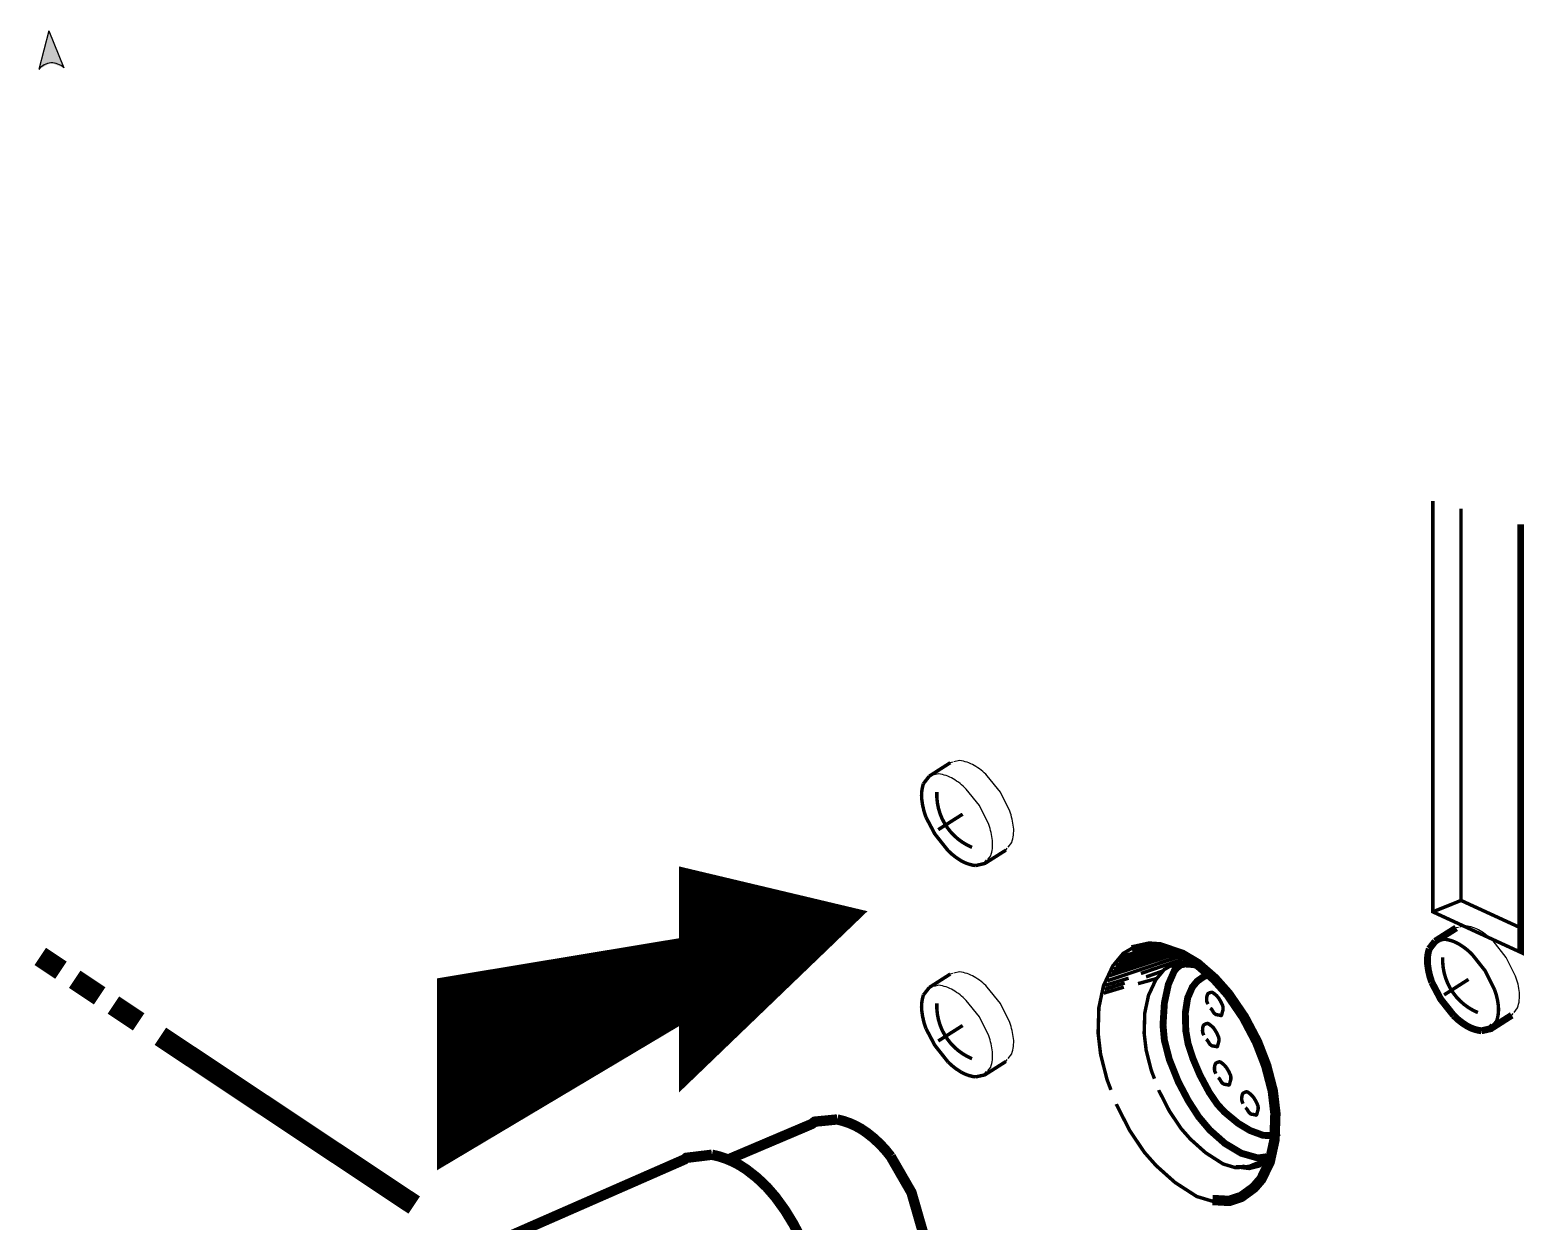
# Model space of a CAD drawing. Extents: x 1.22 to 4.01, y 1.19 to 4.22.
# Drawn here: x 1.466 to 3.631, y 2.49 to 4.215 of the extents above; entities that cross this region are included whole.
import ezdxf

# ---------------------------------------------------------------- set-up
doc = ezdxf.new("R2010")
doc.units = 0
doc.layers.get('0').update_dxf_attribs({"linetype": 'CONTINUOUS'})
doc.layers.add('1', color=7, linetype='CONTINUOUS')
doc.layers.get('0').off()

# ---------------------------------------------------------------- blocks, each defined once
blk = doc.blocks.new('*X')
at = {"color": 0}
for p, q in [((2.71, 2.084), (2.71, 2.381)), ((2.7113, 2.0828), (2.7113, 2.3813)), ((2.7125, 2.0816), (2.7125, 2.3815)), ((2.7125, 2.0816), (2.7125, 2.3815)), ((2.7125, 2.0816), (2.7125, 2.3815)), ((2.6187, 2.1717), (2.6187, 2.3593)), ((2.6187, 2.1717), (2.6187, 2.3593)), ((2.6187, 2.1717), (2.6187, 2.3593)), ((2.62, 2.1705), (2.62, 2.3596)), ((2.6212, 2.1693), (2.6212, 2.3599)), ((2.6225, 2.1681), (2.6225, 2.3602)), ((2.6237, 2.1669), (2.6237, 2.3605)), ((2.625, 2.1657), (2.625, 2.3608)), ((2.625, 2.1657), (2.625, 2.3608)), ((2.625, 2.1657), (2.625, 2.3608)), ((2.6263, 2.1645), (2.6263, 2.3611)), ((2.6275, 2.1633), (2.6275, 2.3613)), ((2.6288, 2.1621), (2.6288, 2.3616)), ((2.63, 2.1609), (2.63, 2.3619)), ((2.6313, 2.1597), (2.6313, 2.3622)), ((2.6313, 2.1597), (2.6313, 2.3622)), ((2.6313, 2.1597), (2.6313, 2.3622)), ((2.6325, 2.1585), (2.6325, 2.3625)), ((2.6338, 2.1573), (2.6338, 2.3628)), ((2.635, 2.1561), (2.635, 2.3631)), ((2.6362, 2.1549), (2.6362, 2.3634)), ((2.6375, 2.1537), (2.6375, 2.3637)), ((2.6375, 2.1537), (2.6375, 2.3637)), ((2.6375, 2.1537), (2.6375, 2.3637)), ((2.6387, 2.1525), (2.6387, 2.364)), ((2.64, 2.1513), (2.64, 2.3643)), ((2.6412, 2.1501), (2.6412, 2.3646)), ((2.6425, 2.1489), (2.6425, 2.3649)), ((2.6437, 2.1477), (2.6437, 2.3652)), ((2.6437, 2.1477), (2.6437, 2.3652)), ((2.6437, 2.1477), (2.6437, 2.3652)), ((2.645, 2.1465), (2.645, 2.3655)), ((2.6463, 2.1453), (2.6463, 2.3658)), ((2.6475, 2.1441), (2.6475, 2.3661)), ((2.6488, 2.1429), (2.6488, 2.3664)), ((2.65, 2.1417), (2.65, 2.3667)), ((2.65, 2.1417), (2.65, 2.3667)), ((2.65, 2.1417), (2.65, 2.3667)), ((2.6513, 2.1405), (2.6513, 2.367)), ((2.6525, 2.1393), (2.6525, 2.3673)), ((2.6538, 2.1381), (2.6538, 2.3676)), ((2.655, 2.1369), (2.655, 2.3679)), ((2.6562, 2.1357), (2.6562, 2.3682)), ((2.6562, 2.1357), (2.6562, 2.3682)), ((2.6562, 2.1357), (2.6562, 2.3682)), ((2.6575, 2.1344), (2.6575, 2.3685)), ((2.6587, 2.1332), (2.6587, 2.3688)), ((2.66, 2.132), (2.66, 2.3691)), ((2.6612, 2.1308), (2.6612, 2.3694)), ((2.6625, 2.1296), (2.6625, 2.3697)), ((2.6625, 2.1296), (2.6625, 2.3697)), ((2.6625, 2.1296), (2.6625, 2.3697)), ((2.6637, 2.1284), (2.6637, 2.37)), ((2.665, 2.1272), (2.665, 2.3703)), ((2.6662, 2.126), (2.6662, 2.3706)), ((2.6675, 2.1248), (2.6675, 2.3709)), ((2.6688, 2.1236), (2.6688, 2.3712)), ((2.6688, 2.1236), (2.6688, 2.3712)), ((2.6688, 2.1236), (2.6688, 2.3712)), ((2.67, 2.1224), (2.67, 2.3714)), ((2.6713, 2.1212), (2.6713, 2.3717)), ((2.6725, 2.12), (2.6725, 2.372)), ((2.6738, 2.1188), (2.6738, 2.3723)), ((2.675, 2.1176), (2.675, 2.3726)), ((2.675, 2.1176), (2.675, 2.3726)), ((2.675, 2.1176), (2.675, 2.3726)), ((2.6763, 2.1164), (2.6763, 2.3729)), ((2.6775, 2.1152), (2.6775, 2.3732)), ((2.6787, 2.114), (2.6787, 2.3735)), ((2.68, 2.1128), (2.68, 2.3738)), ((2.6812, 2.1116), (2.6812, 2.3741)), ((2.6812, 2.1116), (2.6812, 2.3741)), ((2.6812, 2.1116), (2.6812, 2.3741)), ((2.6825, 2.1104), (2.6825, 2.3744)), ((2.6837, 2.1092), (2.6837, 2.3747)), ((2.685, 2.108), (2.685, 2.375)), ((2.6862, 2.1068), (2.6862, 2.3753)), ((2.6875, 2.1056), (2.6875, 2.3756)), ((2.6875, 2.1056), (2.6875, 2.3756)), ((2.6875, 2.1056), (2.6875, 2.3756)), ((2.6888, 2.1044), (2.6888, 2.3759)), ((2.69, 2.1032), (2.69, 2.3762)), ((2.6913, 2.102), (2.6913, 2.3765)), ((2.6925, 2.1008), (2.6925, 2.3768)), ((2.6938, 2.0996), (2.6938, 2.3771)), ((2.6938, 2.0996), (2.6938, 2.3771)), ((2.6938, 2.0996), (2.6938, 2.3771)), ((2.695, 2.0984), (2.695, 2.3774)), ((2.6963, 2.0972), (2.6963, 2.3777)), ((2.6975, 2.096), (2.6975, 2.378)), ((2.6987, 2.0948), (2.6987, 2.3783)), ((2.7, 2.0936), (2.7, 2.3786)), ((2.7, 2.0936), (2.7, 2.3786)), ((2.7, 2.0936), (2.7, 2.3786)), ((2.7012, 2.0924), (2.7012, 2.3789)), ((2.7025, 2.0912), (2.7025, 2.3792)), ((2.7037, 2.09), (2.7037, 2.3795)), ((2.705, 2.0888), (2.705, 2.3798)), ((2.7062, 2.0876), (2.7062, 2.3801)), ((2.7062, 2.0876), (2.7062, 2.3801)), ((2.7062, 2.0876), (2.7062, 2.3801)), ((2.7075, 2.0864), (2.7075, 2.3804)), ((2.7088, 2.0852), (2.7088, 2.3807)), ((2.5275, 2.2595), (2.5275, 2.3376)), ((2.5288, 2.2583), (2.5288, 2.3379)), ((2.53, 2.2571), (2.53, 2.3382)), ((2.5312, 2.2559), (2.5312, 2.3385)), ((2.5312, 2.2559), (2.5312, 2.3385)), ((2.5312, 2.2559), (2.5312, 2.3385)), ((2.5325, 2.2547), (2.5325, 2.3388)), ((2.5337, 2.2535), (2.5337, 2.3391)), ((2.535, 2.2523), (2.535, 2.3394)), ((2.5362, 2.2511), (2.5362, 2.3397)), ((2.5375, 2.2499), (2.5375, 2.34)), ((2.5375, 2.2499), (2.5375, 2.34)), ((2.5375, 2.2499), (2.5375, 2.34)), ((2.5387, 2.2487), (2.5387, 2.3403)), ((2.54, 2.2475), (2.54, 2.3406)), ((2.5412, 2.2463), (2.5412, 2.3408)), ((2.5425, 2.2451), (2.5425, 2.3411)), ((2.5438, 2.2438), (2.5438, 2.3414)), ((2.5438, 2.2438), (2.5438, 2.3414)), ((2.5438, 2.2438), (2.5438, 2.3414)), ((2.545, 2.2426), (2.545, 2.3417)), ((2.5463, 2.2414), (2.5463, 2.342)), ((2.5475, 2.2402), (2.5475, 2.3423)), ((2.5488, 2.239), (2.5488, 2.3426)), ((2.55, 2.2378), (2.55, 2.3429)), ((2.55, 2.2378), (2.55, 2.3429)), ((2.55, 2.2378), (2.55, 2.3429)), ((2.5513, 2.2366), (2.5513, 2.3432)), ((2.5525, 2.2354), (2.5525, 2.3435)), ((2.5537, 2.2342), (2.5537, 2.3438)), ((2.555, 2.233), (2.555, 2.3441)), ((2.5562, 2.2318), (2.5562, 2.3444)), ((2.5562, 2.2318), (2.5562, 2.3444)), ((2.5562, 2.2318), (2.5562, 2.3444)), ((2.5575, 2.2306), (2.5575, 2.3447)), ((2.5587, 2.2294), (2.5587, 2.345)), ((2.56, 2.2282), (2.56, 2.3453)), ((2.5612, 2.227), (2.5612, 2.3456)), ((2.5625, 2.2258), (2.5625, 2.3459)), ((2.5625, 2.2258), (2.5625, 2.3459)), ((2.5625, 2.2258), (2.5625, 2.3459)), ((2.5638, 2.2246), (2.5638, 2.3462)), ((2.565, 2.2234), (2.565, 2.3465)), ((2.5663, 2.2222), (2.5663, 2.3468)), ((2.5675, 2.221), (2.5675, 2.3471)), ((2.5688, 2.2198), (2.5688, 2.3474)), ((2.5688, 2.2198), (2.5688, 2.3474)), ((2.5688, 2.2198), (2.5688, 2.3474)), ((2.57, 2.2186), (2.57, 2.3477)), ((2.5713, 2.2174), (2.5713, 2.348)), ((2.5725, 2.2162), (2.5725, 2.3483)), ((2.5737, 2.215), (2.5737, 2.3486)), ((2.575, 2.2138), (2.575, 2.3489)), ((2.575, 2.2138), (2.575, 2.3489)), ((2.575, 2.2138), (2.575, 2.3489)), ((2.5762, 2.2126), (2.5762, 2.3492)), ((2.5775, 2.2114), (2.5775, 2.3495)), ((2.5787, 2.2102), (2.5787, 2.3498)), ((2.58, 2.209), (2.58, 2.3501)), ((2.5812, 2.2078), (2.5812, 2.3504)), ((2.5812, 2.2078), (2.5812, 2.3504)), ((2.5812, 2.2078), (2.5812, 2.3504)), ((2.5825, 2.2066), (2.5825, 2.3507)), ((2.5838, 2.2054), (2.5838, 2.3509)), ((2.585, 2.2042), (2.585, 2.3512)), ((2.5863, 2.203), (2.5863, 2.3515)), ((2.5875, 2.2018), (2.5875, 2.3518)), ((2.5875, 2.2018), (2.5875, 2.3518)), ((2.5875, 2.2018), (2.5875, 2.3518)), ((2.5888, 2.2006), (2.5888, 2.3521)), ((2.59, 2.1994), (2.59, 2.3524)), ((2.5913, 2.1982), (2.5913, 2.3527)), ((2.5925, 2.197), (2.5925, 2.353)), ((2.5938, 2.1958), (2.5938, 2.3533)), ((2.5938, 2.1958), (2.5938, 2.3533)), ((2.5938, 2.1958), (2.5938, 2.3533)), ((2.595, 2.1946), (2.595, 2.3536)), ((2.5962, 2.1934), (2.5962, 2.3539)), ((2.5975, 2.1922), (2.5975, 2.3542)), ((2.5987, 2.191), (2.5987, 2.3545)), ((2.6, 2.1897), (2.6, 2.3548)), ((2.6, 2.1897), (2.6, 2.3548)), ((2.6, 2.1897), (2.6, 2.3548)), ((2.6012, 2.1885), (2.6012, 2.3551)), ((2.6025, 2.1873), (2.6025, 2.3554)), ((2.6037, 2.1861), (2.6037, 2.3557)), ((2.605, 2.1849), (2.605, 2.356)), ((2.6063, 2.1837), (2.6063, 2.3563)), ((2.6063, 2.1837), (2.6063, 2.3563)), ((2.6063, 2.1837), (2.6063, 2.3563)), ((2.6075, 2.1825), (2.6075, 2.3566)), ((2.6088, 2.1813), (2.6088, 2.3569)), ((2.61, 2.1801), (2.61, 2.3572)), ((2.6113, 2.1789), (2.6113, 2.3575)), ((2.6125, 2.1777), (2.6125, 2.3578)), ((2.6125, 2.1777), (2.6125, 2.3578)), ((2.6125, 2.1777), (2.6125, 2.3578)), ((2.6138, 2.1765), (2.6138, 2.3581)), ((2.615, 2.1753), (2.615, 2.3584)), ((2.6162, 2.1741), (2.6162, 2.3587)), ((2.6175, 2.1729), (2.6175, 2.359)), ((2.4625, 2.322), (2.4625, 2.3221)), ((2.4625, 2.322), (2.4625, 2.3221)), ((2.4625, 2.322), (2.4625, 2.3221)), ((2.4638, 2.3208), (2.4638, 2.3224)), ((2.465, 2.3196), (2.465, 2.3227)), ((2.4663, 2.3184), (2.4663, 2.323)), ((2.4675, 2.3172), (2.4675, 2.3233)), ((2.4688, 2.316), (2.4688, 2.3236)), ((2.4688, 2.316), (2.4688, 2.3236)), ((2.4688, 2.316), (2.4688, 2.3236)), ((2.47, 2.3148), (2.47, 2.3239)), ((2.4712, 2.3136), (2.4712, 2.3242)), ((2.4725, 2.3124), (2.4725, 2.3245)), ((2.4737, 2.3112), (2.4737, 2.3248)), ((2.475, 2.31), (2.475, 2.3251)), ((2.475, 2.31), (2.475, 2.3251)), ((2.475, 2.31), (2.475, 2.3251)), ((2.4762, 2.3088), (2.4762, 2.3254)), ((2.4775, 2.3076), (2.4775, 2.3257)), ((2.4787, 2.3064), (2.4787, 2.326)), ((2.48, 2.3052), (2.48, 2.3263)), ((2.4813, 2.304), (2.4813, 2.3266)), ((2.4813, 2.304), (2.4813, 2.3266)), ((2.4813, 2.304), (2.4813, 2.3266)), ((2.4825, 2.3028), (2.4825, 2.3269)), ((2.4838, 2.3016), (2.4838, 2.3272)), ((2.485, 2.3004), (2.485, 2.3275)), ((2.4863, 2.2991), (2.4863, 2.3278)), ((2.4875, 2.2979), (2.4875, 2.3281)), ((2.4875, 2.2979), (2.4875, 2.3281)), ((2.4875, 2.2979), (2.4875, 2.3281)), ((2.4888, 2.2967), (2.4888, 2.3284)), ((2.49, 2.2955), (2.49, 2.3287)), ((2.4912, 2.2943), (2.4912, 2.329)), ((2.4925, 2.2931), (2.4925, 2.3293)), ((2.4937, 2.2919), (2.4937, 2.3296)), ((2.4937, 2.2919), (2.4937, 2.3296)), ((2.4937, 2.2919), (2.4937, 2.3296)), ((2.495, 2.2907), (2.495, 2.3299)), ((2.4962, 2.2895), (2.4962, 2.3302)), ((2.4975, 2.2883), (2.4975, 2.3305)), ((2.4987, 2.2871), (2.4987, 2.3307)), ((2.5, 2.2859), (2.5, 2.331)), ((2.5, 2.2859), (2.5, 2.331)), ((2.5, 2.2859), (2.5, 2.331)), ((2.5013, 2.2847), (2.5013, 2.3313)), ((2.5025, 2.2835), (2.5025, 2.3316)), ((2.5038, 2.2823), (2.5038, 2.3319)), ((2.505, 2.2811), (2.505, 2.3322)), ((2.5063, 2.2799), (2.5063, 2.3325)), ((2.5063, 2.2799), (2.5063, 2.3325)), ((2.5063, 2.2799), (2.5063, 2.3325)), ((2.5075, 2.2787), (2.5075, 2.3328)), ((2.5088, 2.2775), (2.5088, 2.3331)), ((2.51, 2.2763), (2.51, 2.3334)), ((2.5112, 2.2751), (2.5112, 2.3337)), ((2.5125, 2.2739), (2.5125, 2.334)), ((2.5125, 2.2739), (2.5125, 2.334)), ((2.5125, 2.2739), (2.5125, 2.334)), ((2.5137, 2.2727), (2.5137, 2.3343)), ((2.515, 2.2715), (2.515, 2.3346)), ((2.5162, 2.2703), (2.5162, 2.3349)), ((2.5175, 2.2691), (2.5175, 2.3352)), ((2.5187, 2.2679), (2.5187, 2.3355)), ((2.5187, 2.2679), (2.5187, 2.3355)), ((2.5187, 2.2679), (2.5187, 2.3355)), ((2.52, 2.2667), (2.52, 2.3358)), ((2.5213, 2.2655), (2.5213, 2.3361)), ((2.5225, 2.2643), (2.5225, 2.3364)), ((2.5238, 2.2631), (2.5238, 2.3367)), ((2.525, 2.2619), (2.525, 2.337)), ((2.525, 2.2619), (2.525, 2.337)), ((2.525, 2.2619), (2.525, 2.337)), ((2.5263, 2.2607), (2.5263, 2.3373)), ((2.7138, 2.1724), (2.7138, 2.2805)), ((2.715, 2.1716), (2.715, 2.2803)), ((2.7163, 2.1709), (2.7163, 2.2801)), ((2.7175, 2.1701), (2.7175, 2.2799)), ((2.7188, 2.1694), (2.7188, 2.2797)), ((2.7188, 2.1694), (2.7188, 2.2797)), ((2.7188, 2.1694), (2.7188, 2.2797)), ((2.72, 2.1686), (2.72, 2.2794)), ((2.7212, 2.1679), (2.7212, 2.2792)), ((2.7225, 2.1671), (2.7225, 2.279)), ((2.7237, 2.1664), (2.7237, 2.2788)), ((2.725, 2.1657), (2.725, 2.2786)), ((2.725, 2.1657), (2.725, 2.2786)), ((2.725, 2.1657), (2.725, 2.2786)), ((2.7262, 2.1649), (2.7262, 2.2784)), ((2.7275, 2.1642), (2.7275, 2.2782)), ((2.7288, 2.1634), (2.7288, 2.278)), ((2.73, 2.1627), (2.73, 2.2778)), ((2.7313, 2.1619), (2.7313, 2.2776)), ((2.7313, 2.1619), (2.7313, 2.2776)), ((2.7313, 2.1619), (2.7313, 2.2776)), ((2.7325, 2.1612), (2.7325, 2.2774)), ((2.7338, 2.1604), (2.7338, 2.2772)), ((2.735, 2.1597), (2.735, 2.277)), ((2.7363, 2.159), (2.7363, 2.2768)), ((2.7375, 2.1582), (2.7375, 2.2766)), ((2.7375, 2.1582), (2.7375, 2.2766)), ((2.7375, 2.1582), (2.7375, 2.2766)), ((2.7388, 2.1575), (2.7388, 2.2763)), ((2.74, 2.1567), (2.74, 2.2761)), ((2.7412, 2.156), (2.7412, 2.2759)), ((2.7425, 2.1552), (2.7425, 2.2757)), ((2.7437, 2.1545), (2.7437, 2.2755)), ((2.7437, 2.1545), (2.7437, 2.2755)), ((2.7437, 2.1545), (2.7437, 2.2755)), ((2.745, 2.1537), (2.745, 2.2753)), ((2.7462, 2.153), (2.7462, 2.2751)), ((2.7475, 2.1523), (2.7475, 2.2749)), ((2.7488, 2.1515), (2.7488, 2.2747)), ((2.75, 2.1508), (2.75, 2.2745)), ((2.75, 2.1508), (2.75, 2.2745)), ((2.75, 2.1508), (2.75, 2.2745)), ((2.7513, 2.15), (2.7513, 2.2743)), ((2.7525, 2.1493), (2.7525, 2.2741)), ((2.7538, 2.1485), (2.7538, 2.2739)), ((2.755, 2.1478), (2.755, 2.2737)), ((2.7563, 2.147), (2.7563, 2.2734)), ((2.7563, 2.147), (2.7563, 2.2734)), ((2.7563, 2.147), (2.7563, 2.2734)), ((2.7575, 2.1463), (2.7575, 2.2732)), ((2.7588, 2.1455), (2.7588, 2.273)), ((2.76, 2.1448), (2.76, 2.2728)), ((2.7612, 2.1441), (2.7612, 2.2726)), ((2.7625, 2.1433), (2.7625, 2.2724)), ((2.7625, 2.1433), (2.7625, 2.2724)), ((2.7625, 2.1433), (2.7625, 2.2724)), ((2.7637, 2.1426), (2.7637, 2.2722)), ((2.765, 2.1418), (2.765, 2.272)), ((2.7662, 2.1411), (2.7662, 2.2718)), ((2.7675, 2.1403), (2.7675, 2.2716)), ((2.7688, 2.1396), (2.7688, 2.2714)), ((2.7688, 2.1396), (2.7688, 2.2714)), ((2.7688, 2.1396), (2.7688, 2.2714)), ((2.77, 2.1388), (2.77, 2.2712)), ((2.7713, 2.1381), (2.7713, 2.271)), ((2.7725, 2.1374), (2.7725, 2.2708)), ((2.7738, 2.1366), (2.7738, 2.2705)), ((2.775, 2.1359), (2.775, 2.2703)), ((2.775, 2.1359), (2.775, 2.2703)), ((2.775, 2.1359), (2.775, 2.2703)), ((2.7763, 2.1351), (2.7763, 2.2701)), ((2.7775, 2.1344), (2.7775, 2.2699)), ((2.7788, 2.1336), (2.7788, 2.2697)), ((2.78, 2.1329), (2.78, 2.2695)), ((2.7812, 2.1321), (2.7812, 2.2693)), ((2.7812, 2.1321), (2.7812, 2.2693)), ((2.7812, 2.1321), (2.7812, 2.2693)), ((2.7825, 2.1314), (2.7825, 2.2691)), ((2.7837, 2.1307), (2.7837, 2.2689)), ((2.785, 2.1299), (2.785, 2.2687)), ((2.7862, 2.1292), (2.7862, 2.2685)), ((2.7875, 2.1284), (2.7875, 2.2683)), ((2.7875, 2.1284), (2.7875, 2.2683)), ((2.7875, 2.1284), (2.7875, 2.2683)), ((2.7887, 2.1277), (2.7887, 2.2681)), ((2.79, 2.1269), (2.79, 2.2679)), ((2.7913, 2.1262), (2.7913, 2.2677)), ((2.7925, 2.1254), (2.7925, 2.2674)), ((2.7938, 2.1247), (2.7938, 2.2672)), ((2.7938, 2.1247), (2.7938, 2.2672)), ((2.7938, 2.1247), (2.7938, 2.2672)), ((2.795, 2.124), (2.795, 2.267)), ((2.7963, 2.1232), (2.7963, 2.2668)), ((2.7975, 2.1225), (2.7975, 2.2666)), ((2.7988, 2.1217), (2.7988, 2.2664)), ((2.8, 2.121), (2.8, 2.2662)), ((2.8, 2.121), (2.8, 2.2662)), ((2.8, 2.121), (2.8, 2.2662)), ((2.8013, 2.1202), (2.8013, 2.266)), ((2.8025, 2.1195), (2.8025, 2.2658)), ((2.8037, 2.1187), (2.8037, 2.2656)), ((2.805, 2.118), (2.805, 2.2654)), ((2.8062, 2.1173), (2.8062, 2.2652)), ((2.8062, 2.1173), (2.8062, 2.2652)), ((2.8062, 2.1173), (2.8062, 2.2652)), ((2.8075, 2.1165), (2.8075, 2.265)), ((2.8087, 2.1158), (2.8087, 2.2648)), ((2.81, 2.115), (2.81, 2.2645)), ((2.8113, 2.1143), (2.8113, 2.2643)), ((2.8125, 2.1135), (2.8125, 2.2641)), ((2.8125, 2.1135), (2.8125, 2.2641)), ((2.8125, 2.1135), (2.8125, 2.2641)), ((2.8138, 2.1128), (2.8138, 2.2639)), ((2.815, 2.112), (2.815, 2.2637)), ((2.8163, 2.1113), (2.8163, 2.2635)), ((2.8175, 2.1106), (2.8175, 2.2633)), ((2.8188, 2.1098), (2.8188, 2.2631)), ((2.8188, 2.1098), (2.8188, 2.2631)), ((2.8188, 2.1098), (2.8188, 2.2631)), ((2.82, 2.1091), (2.82, 2.2629)), ((2.8213, 2.1083), (2.8213, 2.2627)), ((2.8225, 2.1076), (2.8225, 2.2625)), ((2.8237, 2.1068), (2.8237, 2.2623)), ((2.825, 2.1061), (2.825, 2.2621)), ((2.825, 2.1061), (2.825, 2.2621)), ((2.825, 2.1061), (2.825, 2.2621)), ((2.8262, 2.1053), (2.8262, 2.2619)), ((2.8275, 2.1046), (2.8275, 2.2616)), ((2.8287, 2.1038), (2.8287, 2.2614)), ((2.83, 2.1031), (2.83, 2.2612)), ((2.8313, 2.1024), (2.8313, 2.261)), ((2.8313, 2.1024), (2.8313, 2.261)), ((2.8313, 2.1024), (2.8313, 2.261)), ((2.8325, 2.1016), (2.8325, 2.2608)), ((2.8338, 2.1009), (2.8338, 2.2606)), ((2.835, 2.1001), (2.835, 2.2604)), ((2.8363, 2.0994), (2.8363, 2.2602)), ((2.8375, 2.0986), (2.8375, 2.26)), ((2.8375, 2.0986), (2.8375, 2.26)), ((2.8375, 2.0986), (2.8375, 2.26)), ((2.8388, 2.0979), (2.8388, 2.2598)), ((2.84, 2.0971), (2.84, 2.2596)), ((2.8413, 2.0964), (2.8413, 2.2594)), ((2.8425, 2.0957), (2.8425, 2.2592)), ((2.8438, 2.0949), (2.8438, 2.259)), ((2.8438, 2.0949), (2.8438, 2.259)), ((2.8438, 2.0949), (2.8438, 2.259)), ((2.845, 2.0942), (2.845, 2.2587)), ((2.8462, 2.0934), (2.8462, 2.2585)), ((2.8475, 2.0927), (2.8475, 2.2583)), ((2.8487, 2.0919), (2.8487, 2.2581)), ((2.85, 2.0912), (2.85, 2.2579)), ((2.85, 2.0912), (2.85, 2.2579)), ((2.85, 2.0912), (2.85, 2.2579)), ((2.8512, 2.0904), (2.8512, 2.2577)), ((2.8525, 2.0897), (2.8525, 2.2575)), ((2.8538, 2.089), (2.8538, 2.2573)), ((2.855, 2.0882), (2.855, 2.2571)), ((2.8563, 2.0875), (2.8563, 2.2569)), ((2.8563, 2.0875), (2.8563, 2.2569)), ((2.8563, 2.0875), (2.8563, 2.2569)), ((2.8575, 2.0867), (2.8575, 2.2567)), ((2.8588, 2.086), (2.8588, 2.2565)), ((2.86, 2.0852), (2.86, 2.2563)), ((2.8613, 2.0845), (2.8613, 2.2561)), ((2.8625, 2.0837), (2.8625, 2.2559)), ((2.8625, 2.0837), (2.8625, 2.2559)), ((2.8625, 2.0837), (2.8625, 2.2559)), ((2.8638, 2.083), (2.8638, 2.2556)), ((2.865, 2.0823), (2.865, 2.2554)), ((2.8662, 2.0815), (2.8662, 2.2552)), ((2.8675, 2.0808), (2.8675, 2.255)), ((2.8687, 2.08), (2.8687, 2.2548)), ((2.8687, 2.08), (2.8687, 2.2548)), ((2.8687, 2.08), (2.8687, 2.2548)), ((2.87, 2.0793), (2.87, 2.2546)), ((2.8712, 2.0785), (2.8712, 2.2544)), ((2.8725, 2.0778), (2.8725, 2.2542)), ((2.8737, 2.077), (2.8737, 2.254)), ((2.875, 2.0763), (2.875, 2.2538)), ((2.875, 2.0763), (2.875, 2.2538)), ((2.875, 2.0763), (2.875, 2.2538)), ((2.8763, 2.0756), (2.8763, 2.2536)), ((2.8775, 2.0748), (2.8775, 2.2534)), ((2.8788, 2.0741), (2.8788, 2.2532)), ((2.88, 2.0733), (2.88, 2.253)), ((2.8813, 2.0726), (2.8813, 2.2527)), ((2.8813, 2.0726), (2.8813, 2.2527)), ((2.8813, 2.0726), (2.8813, 2.2527)), ((2.8825, 2.0718), (2.8825, 2.2525)), ((2.8838, 2.0711), (2.8838, 2.2523)), ((2.885, 2.0703), (2.885, 2.2521)), ((2.8862, 2.0696), (2.8862, 2.2519)), ((2.8875, 2.0688), (2.8875, 2.2517)), ((2.8875, 2.0688), (2.8875, 2.2517)), ((2.8875, 2.0688), (2.8875, 2.2517)), ((2.8887, 2.0681), (2.8887, 2.2515)), ((2.89, 2.0674), (2.89, 2.2513)), ((2.8912, 2.0666), (2.8912, 2.2511)), ((2.8925, 2.0659), (2.8925, 2.2509)), ((2.8938, 2.0651), (2.8938, 2.2507)), ((2.8938, 2.0651), (2.8938, 2.2507)), ((2.8938, 2.0651), (2.8938, 2.2507)), ((2.895, 2.0644), (2.895, 2.2505)), ((2.8963, 2.0636), (2.8963, 2.2503)), ((2.8975, 2.0629), (2.8975, 2.2501)), ((2.8988, 2.0621), (2.8988, 2.2498)), ((2.9, 2.0614), (2.9, 2.2496)), ((2.9, 2.0614), (2.9, 2.2496)), ((2.9, 2.0614), (2.9, 2.2496)), ((2.9013, 2.0607), (2.9013, 2.2494)), ((2.9025, 2.0599), (2.9025, 2.2492)), ((2.9038, 2.0592), (2.9038, 2.249)), ((2.905, 2.0584), (2.905, 2.2488)), ((2.9062, 2.0577), (2.9062, 2.2486)), ((2.9062, 2.0577), (2.9062, 2.2486)), ((2.9062, 2.0577), (2.9062, 2.2486)), ((2.9075, 2.0569), (2.9075, 2.2484)), ((2.9087, 2.0562), (2.9087, 2.2482)), ((2.91, 2.0554), (2.91, 2.248)), ((2.9112, 2.0547), (2.9112, 2.2478)), ((2.9125, 2.054), (2.9125, 2.2476)), ((2.9125, 2.054), (2.9125, 2.2476)), ((2.9125, 2.054), (2.9125, 2.2476)), ((2.9137, 2.0532), (2.9137, 2.2474)), ((2.915, 2.0525), (2.915, 2.2472)), ((2.9163, 2.0517), (2.9163, 2.247)), ((2.9175, 2.051), (2.9175, 2.2467)), ((2.9188, 2.0502), (2.9188, 2.2465)), ((2.9188, 2.0502), (2.9188, 2.2465)), ((2.9188, 2.0502), (2.9188, 2.2465)), ((2.92, 2.0495), (2.92, 2.2463)), ((2.9213, 2.0487), (2.9213, 2.2461)), ((2.9225, 2.048), (2.9225, 2.2459)), ((2.9238, 2.0473), (2.9238, 2.2457)), ((2.925, 2.0465), (2.925, 2.2455)), ((2.925, 2.0465), (2.925, 2.2455)), ((2.925, 2.0465), (2.925, 2.2455)), ((2.9263, 2.0458), (2.9263, 2.2453)), ((2.9275, 2.045), (2.9275, 2.2451)), ((2.9287, 2.0443), (2.9287, 2.2449)), ((2.93, 2.0435), (2.93, 2.2447)), ((2.9312, 2.0428), (2.9312, 2.2445)), ((2.9312, 2.0428), (2.9312, 2.2445)), ((2.9312, 2.0428), (2.9312, 2.2445)), ((2.9325, 2.042), (2.9325, 2.2443)), ((2.9337, 2.0413), (2.9337, 2.2441)), ((2.935, 2.0406), (2.935, 2.2438)), ((2.9362, 2.0398), (2.9362, 2.2436)), ((2.9375, 2.0391), (2.9375, 2.2434)), ((2.9375, 2.0391), (2.9375, 2.2434)), ((2.9375, 2.0391), (2.9375, 2.2434)), ((2.9388, 2.0383), (2.9388, 2.2432)), ((2.94, 2.0376), (2.94, 2.243)), ((2.9413, 2.0368), (2.9413, 2.2428)), ((2.9425, 2.0361), (2.9425, 2.2426)), ((2.9438, 2.0353), (2.9438, 2.2424)), ((2.9438, 2.0353), (2.9438, 2.2424)), ((2.9438, 2.0353), (2.9438, 2.2424)), ((2.945, 2.0346), (2.945, 2.2422)), ((2.9463, 2.0339), (2.9463, 2.242)), ((2.9475, 2.0331), (2.9475, 2.2418)), ((2.9487, 2.0324), (2.9487, 2.2416)), ((2.95, 2.0316), (2.95, 2.2414)), ((2.95, 2.0316), (2.95, 2.2414)), ((2.95, 2.0316), (2.95, 2.2414)), ((2.9512, 2.0309), (2.9512, 2.2412)), ((2.9525, 2.0301), (2.9525, 2.2409)), ((2.9537, 2.0294), (2.9537, 2.2407)), ((2.955, 2.0286), (2.955, 2.2405)), ((2.9563, 2.0279), (2.9563, 2.2403)), ((2.9563, 2.0279), (2.9563, 2.2403)), ((2.9563, 2.0279), (2.9563, 2.2403)), ((2.9575, 2.0271), (2.9575, 2.2401)), ((2.9588, 2.0264), (2.9588, 2.2399)), ((2.96, 2.0257), (2.96, 2.2397)), ((2.9613, 2.0249), (2.9613, 2.2395)), ((2.9625, 2.0242), (2.9625, 2.2393)), ((2.9625, 2.0242), (2.9625, 2.2393)), ((2.9625, 2.0242), (2.9625, 2.2393)), ((2.9638, 2.0234), (2.9638, 2.2391)), ((2.965, 2.0227), (2.965, 2.2389)), ((2.9663, 2.0219), (2.9663, 2.2387)), ((2.9675, 2.0212), (2.9675, 2.2385)), ((2.9688, 2.0204), (2.9688, 2.2383)), ((2.9688, 2.0204), (2.9688, 2.2383)), ((2.9688, 2.0204), (2.9688, 2.2383)), ((2.97, 2.0197), (2.97, 2.2381)), ((2.9712, 2.019), (2.9712, 2.2378)), ((2.9725, 2.0182), (2.9725, 2.2376)), ((2.9737, 2.0175), (2.9737, 2.2374)), ((2.975, 2.0167), (2.975, 2.2372)), ((2.975, 2.0167), (2.975, 2.2372)), ((2.975, 2.0167), (2.975, 2.2372)), ((2.9762, 2.016), (2.9762, 2.237)), ((2.9775, 2.0152), (2.9775, 2.2368)), ((2.9788, 2.0145), (2.9788, 2.2366)), ((2.98, 2.0137), (2.98, 2.2364)), ((2.9813, 2.013), (2.9813, 2.2362)), ((2.9813, 2.013), (2.9813, 2.2362)), ((2.9813, 2.013), (2.9813, 2.2362)), ((2.9825, 2.0123), (2.9825, 2.236)), ((2.9838, 2.0115), (2.9838, 2.2358)), ((2.985, 2.0108), (2.985, 2.2356)), ((2.9863, 2.01), (2.9863, 2.2354)), ((2.9875, 2.0093), (2.9875, 2.2352)), ((2.9875, 2.0093), (2.9875, 2.2352)), ((2.9875, 2.0093), (2.9875, 2.2352)), ((2.9888, 2.0085), (2.9888, 2.2349)), ((2.99, 2.0078), (2.99, 2.2347)), ((2.9912, 2.007), (2.9912, 2.2345)), ((2.9925, 2.0063), (2.9925, 2.2343)), ((2.9937, 2.0056), (2.9937, 2.2341)), ((2.9937, 2.0056), (2.9937, 2.2341)), ((2.9937, 2.0056), (2.9937, 2.2341)), ((2.995, 2.0048), (2.995, 2.2339)), ((2.9962, 2.0041), (2.9962, 2.2337)), ((2.9975, 2.0033), (2.9975, 2.2335)), ((2.9987, 2.0026), (2.9987, 2.2333)), ((3, 2.0018), (3, 2.2331)), ((3, 2.0018), (3, 2.2331)), ((3, 2.0018), (3, 2.2331)), ((3.0013, 2.0011), (3.0013, 2.2329)), ((3.0025, 2.0003), (3.0025, 2.2327)), ((3.0038, 1.9996), (3.0038, 2.2325)), ((3.005, 1.9989), (3.005, 2.2323)), ((3.0063, 1.9981), (3.0063, 2.232)), ((3.0063, 1.9981), (3.0063, 2.232)), ((3.0063, 1.9981), (3.0063, 2.232)), ((3.0075, 1.9974), (3.0075, 2.2318)), ((3.0088, 1.9966), (3.0088, 2.2316)), ((3.01, 1.9959), (3.01, 2.2314)), ((3.0112, 1.9951), (3.0112, 2.2312)), ((3.0125, 1.9944), (3.0125, 2.231)), ((3.0125, 1.9944), (3.0125, 2.231)), ((3.0125, 1.9944), (3.0125, 2.231)), ((3.0137, 1.9936), (3.0137, 2.2308)), ((3.015, 1.9929), (3.015, 2.2306)), ((3.0162, 1.9921), (3.0162, 2.2304)), ((3.0175, 1.9914), (3.0175, 2.2302)), ((3.0188, 1.9907), (3.0188, 2.23)), ((3.0188, 1.9907), (3.0188, 2.23)), ((3.0188, 1.9907), (3.0188, 2.23)), ((3.02, 1.9899), (3.02, 2.2298)), ((3.0213, 1.9892), (3.0213, 2.2296)), ((3.0225, 1.9884), (3.0225, 2.2294)), ((3.0238, 1.9877), (3.0238, 2.2292)), ((3.025, 1.9869), (3.025, 2.2289)), ((3.025, 1.9869), (3.025, 2.2289)), ((3.025, 1.9869), (3.025, 2.2289)), ((3.0263, 1.9862), (3.0263, 2.2287)), ((3.0275, 1.9854), (3.0275, 2.2285)), ((3.0288, 1.9847), (3.0288, 2.2283)), ((3.03, 1.984), (3.03, 2.2281)), ((3.0312, 1.9832), (3.0312, 2.2279)), ((3.0312, 1.9832), (3.0312, 2.2279)), ((3.0312, 1.9832), (3.0312, 2.2279)), ((3.0325, 1.9825), (3.0325, 2.2277)), ((3.0337, 1.9817), (3.0337, 2.2275)), ((3.035, 1.981), (3.035, 2.2273)), ((3.0362, 1.9802), (3.0362, 2.2271)), ((3.0375, 1.9795), (3.0375, 2.2269)), ((3.0375, 1.9795), (3.0375, 2.2269)), ((3.0375, 1.9795), (3.0375, 2.2269)), ((3.0387, 1.9787), (3.0387, 2.2267)), ((3.04, 1.978), (3.04, 2.2265)), ((3.0413, 1.9773), (3.0413, 2.2263)), ((3.0425, 1.9765), (3.0425, 2.226)), ((3.0438, 1.9758), (3.0438, 2.2258)), ((3.0438, 1.9758), (3.0438, 2.2258)), ((3.0438, 1.9758), (3.0438, 2.2258)), ((3.045, 1.975), (3.045, 2.2256)), ((3.0463, 1.9743), (3.0463, 2.2254)), ((3.0475, 1.9735), (3.0475, 2.2252)), ((3.0488, 1.9728), (3.0488, 2.225)), ((3.05, 1.972), (3.05, 2.2248)), ((3.05, 1.972), (3.05, 2.2248)), ((3.05, 1.972), (3.05, 2.2248)), ((3.0513, 1.9713), (3.0513, 2.2246)), ((3.0525, 1.9706), (3.0525, 2.2244)), ((3.0537, 1.9698), (3.0537, 2.2242)), ((3.055, 1.9691), (3.055, 2.224)), ((3.0562, 1.9683), (3.0562, 2.2238)), ((3.0562, 1.9683), (3.0562, 2.2238)), ((3.0562, 1.9683), (3.0562, 2.2238)), ((3.0575, 1.9676), (3.0575, 2.2236)), ((3.0587, 1.9668), (3.0587, 2.2234)), ((3.06, 1.9661), (3.06, 2.2231)), ((3.0612, 1.9653), (3.0612, 2.2229)), ((3.0625, 1.9646), (3.0625, 2.2227)), ((3.0625, 1.9646), (3.0625, 2.2227)), ((3.0625, 1.9646), (3.0625, 2.2227))]:
    blk.add_line(p, q, dxfattribs=at)
blk = doc.blocks.new('ARW')
at = {"layer": '1', "color": 0}
for q in [(7.2795, 4.3723), (7.2795, 4.2277)]:
    blk.add_line((7.5, 4.3), q, dxfattribs=at)
blk.add_arc((7.2176, 4.3), 0.0952, 310.58889, 49.41111, dxfattribs=at)
for points in [[(7.2811, 4.3714), (7.4987, 4.3002), (7.313, 4.2994), (7.498, 4.3002)], [(7.313, 4.2994), (7.498, 4.3002), (7.2804, 4.2291), (7.498, 4.3002)]]:
    blk.add_solid(points, dxfattribs=at)

msp = doc.modelspace()

# ---------------------------------------------------------------- linework, layer by layer
at = {"layer": '1', "color": 0}
for points, format in [([(3.4983, 3.5332, 0.005, 0.005, 0), (3.4983, 2.938, 0.005, 0.005, 0), (3.6255, 2.8794, 0.01, 0.01, 0), (3.6255, 3.4992, 0.01, 0.01, 0)], "xyseb"), ([(2.8833, 3.0317), (2.8884, 3.0383, 0.104615), (2.891, 3.0605, 0.065886), (2.8855, 3.084), (2.8719, 3.1112), (2.853, 3.1351, 0.065886), (2.834, 3.15, 0.104615), (2.8129, 3.1571), (2.8045, 3.1552)], "xyb"), ([(2.8539, 3.0138), (2.858, 3.0189, 0.104615), (2.8605, 3.0411, 0.065886), (2.8551, 3.0646), (2.8415, 3.0918), (2.8225, 3.1157, 0.065886), (2.8035, 3.1306, 0.104615), (2.7824, 3.1377), (2.7762, 3.1363)], "xyb"), ([(2.88, 3.0274), (2.882, 3.0301, 0.104615)], "xyb"), ([(3.6159, 2.7924), (3.6211, 2.799, 0.104615), (3.6236, 2.8212, 0.065886), (3.6182, 2.8447), (3.6046, 2.8719), (3.5857, 2.8958, 0.065886), (3.5667, 2.9107, 0.104615), (3.5455, 2.9178), (3.5372, 2.9159)], "xyb"), ([(3.1307, 2.8604, 0.005, 0.005, 0), (3.1238, 2.8611, 0.005, 0.005, 0), (3.1196, 2.8604, 0.005, 0.005, 0), (3.1092, 2.8544, 0.005, 0.005, 0), (3.0972, 2.8399, 0.005, 0.005, 0), (3.0865, 2.8171, 0.005, 0.005, 0), (3.0811, 2.7917, 0.005, 0.005, 0), (3.0802, 2.7621, 0.005, 0.005, 0), (3.0831, 2.7375, 0.005, 0.005, 0), (3.0905, 2.7084, 0.005, 0.005, 0), (3.0951, 2.6963, 0.005, 0.005, 0)], "xyseb"), ([(3.1367, 2.864, 0.01, 0.01, 0), (3.1272, 2.8565, 0.01, 0.01, 0), (3.1236, 2.8519, 0.01, 0.01, 0), (3.1153, 2.833, 0.01, 0.01, 0), (3.1095, 2.8061, 0.01, 0.01, 0), (3.1075, 2.774, 0.01, 0.01, 0), (3.1095, 2.752, 0.01, 0.01, 0), (3.1166, 2.7243, 0.01, 0.01, 0), (3.1297, 2.6917, 0.01, 0.01, 0), (3.1441, 2.6644, 0.01, 0.01, 0), (3.1591, 2.6411, 0.01, 0.01, 0), (3.1752, 2.622, 0.01, 0.01, 0), (3.1974, 2.6024, 0.01, 0.01, 0), (3.221, 2.5883, 0.01, 0.01, 0), (3.2431, 2.582, 0.01, 0.01, 0), (3.2478, 2.5819, 0.01, 0.01, 0), (3.2572, 2.5832, 0.01, 0.01, 0)], "xyseb"), ([(3.1196, 2.8581, 0.01, 0.01, 0), (3.1395, 2.8625, 0.01, 0.01, 0), (3.152, 2.8616, 0.01, 0.01, 0), (3.1643, 2.8574, 0.01, 0.01, 0)], "xyseb"), ([(2.8833, 2.7256), (2.8884, 2.7322, 0.104615), (2.891, 2.7544, 0.065886), (2.8855, 2.7778), (2.8719, 2.8051), (2.853, 2.829, 0.065886), (2.834, 2.8438, 0.104615), (2.8129, 2.851), (2.8045, 2.849)], "xyb"), ([(3.1752, 2.847, 0.01, 0.01, 0), (3.1741, 2.847, 0.01, 0.01, 0), (3.1671, 2.8446, 0.01, 0.01, 0), (3.157, 2.8375, 0.01, 0.01, 0), (3.15, 2.829, 0.01, 0.01, 0), (3.1432, 2.8134, 0.01, 0.01, 0), (3.1398, 2.7917, 0.01, 0.01, 0), (3.1405, 2.7658, 0.01, 0.01, 0), (3.1438, 2.747, 0.01, 0.01, 0), (3.1509, 2.7253, 0.01, 0.01, 0), (3.1611, 2.7014, 0.01, 0.01, 0), (3.1745, 2.6764, 0.01, 0.01, 0), (3.1863, 2.6591, 0.01, 0.01, 0), (3.1968, 2.6478, 0.01, 0.01, 0), (3.2167, 2.6314, 0.01, 0.01, 0), (3.2335, 2.6213, 0.01, 0.01, 0), (3.2522, 2.6144, 0.01, 0.01, 0), (3.2611, 2.6139, 0.01, 0.01, 0), (3.2765, 2.6182, 0.01, 0.01, 0)], "xyseb"), ([(2.8539, 2.7076), (2.858, 2.7128, 0.104615), (2.8605, 2.735, 0.065886), (2.8551, 2.7585), (2.8415, 2.7857), (2.8225, 2.8096, 0.065886), (2.8035, 2.8245, 0.104615), (2.7824, 2.8316), (2.7762, 2.8301)], "xyb"), ([(3.6126, 2.7882), (3.6147, 2.7908, 0.104615)], "xyb"), ([(2.88, 2.7213), (2.882, 2.724, 0.104615)], "xyb"), ([(3.1012, 2.6799, 0.005, 0.005, 0), (3.1013, 2.6796, 0.005, 0.005, 0), (3.1168, 2.6493, 0.005, 0.005, 0), (3.1337, 2.6241, 0.005, 0.005, 0), (3.1472, 2.6088, 0.005, 0.005, 0), (3.1692, 2.5891, 0.005, 0.005, 0), (3.1946, 2.5728, 0.005, 0.005, 0), (3.2127, 2.5674, 0.005, 0.005, 0), (3.2169, 2.5675, 0.005, 0.005, 0), (3.2258, 2.5699, 0.005, 0.005, 0)], "xyseb"), ([(3.2648, 2.5876, 0.01, 0.01, 0), (3.2608, 2.583, 0.01, 0.01, 0), (3.2461, 2.5723, 0.01, 0.00784, 0), (3.2321, 2.5677, 0.00784, 0.005, 0), (3.2127, 2.5688, 0.01, 0.005, 0)], "xyseb")]:
    msp.add_lwpolyline(points, format=format, dxfattribs=at)
for points, const_width in [([(3.5392, 2.9545), (3.5392, 3.5218)], 0.005), ([(2.7994, 3.154), (2.769, 3.1346)], 0.005), ([(2.7819, 3.057), (2.8173, 3.0795)], 0.005), ([(2.88, 3.0274), (2.8495, 3.0081)], 0.005), ([(3.4983, 2.938), (3.5392, 2.9545)], 0.005), ([(3.5392, 2.9545), (3.6255, 2.9148)], 0.005), ([(3.5321, 2.9147), (3.5016, 2.8953)], 0.01), ([(1.4813, 2.8735), (1.5113, 2.8535)], 0.03), ([(3.0766, 2.8853), (3.068, 2.8861), (3.0627, 2.8853), (3.0497, 2.8777), (3.0347, 2.8596), (3.0213, 2.8311), (3.0146, 2.7993), (3.0135, 2.7623), (3.0171, 2.7316), (3.0264, 2.6951), (3.0321, 2.6801)], 0.005), ([(3.0296, 2.8454), (3.1342, 2.8795)], 0.005), ([(3.0331, 2.851), (3.1199, 2.8777)], 0.005), ([(3.0358, 2.8551), (3.1137, 2.8795)], 0.005), ([(3.0385, 2.8607), (3.1053, 2.8804)], 0.005), ([(3.0427, 2.8657), (3.1007, 2.8827)], 0.005), ([(3.0454, 2.8689), (3.0925, 2.8836)], 0.005), ([(3.0489, 2.8736), (3.0686, 2.8795)], 0.005), ([(3.0627, 2.8823), (3.0877, 2.8878), (3.1032, 2.8867), (3.1356, 2.8756), (3.1576, 2.8625), (3.1824, 2.8409), (3.202, 2.8188), (3.2248, 2.7854), (3.2437, 2.7496), (3.2569, 2.7155), (3.2665, 2.6787), (3.2703, 2.6462), (3.269, 2.6078), (3.2621, 2.576), (3.2499, 2.5508), (3.2393, 2.5385), (3.2209, 2.5251), (3.2034, 2.5193), (3.1791, 2.5206)], 0.015), ([(3.0269, 2.8381), (3.132, 2.8736)], 0.005), ([(3.0755, 2.8487), (3.1342, 2.8689)], 0.005), ([(1.5312, 2.8403), (1.5673, 2.8163)], 0.03), ([(2.7994, 2.8479), (2.769, 2.8285)], 0.005), ([(3.0227, 2.8258), (3.0521, 2.8349)], 0.005), ([(3.0235, 2.8314), (3.0577, 2.8419)], 0.005), ([(3.0713, 2.834), (3.0979, 2.8413)], 0.005), ([(3.0829, 2.8437), (3.1076, 2.8525)], 0.005), ([(3.5146, 2.8177), (3.55, 2.8402)], 0.005), ([(1.5872, 2.803), (1.6238, 2.7787)], 0.03), ([(3.0215, 2.8202), (3.0508, 2.829)], 0.005), ([(3.1726, 2.8043), (3.171, 2.8079), (3.1706, 2.8106), (3.1708, 2.8139), (3.1711, 2.8157), (3.172, 2.8186), (3.1726, 2.8195), (3.1734, 2.82), (3.1754, 2.8209), (3.1773, 2.8214), (3.1781, 2.8215), (3.1792, 2.8212), (3.1824, 2.819), (3.185, 2.8167), (3.1865, 2.8151), (3.1884, 2.8126), (3.1914, 2.8076), (3.194, 2.8019), (3.1945, 2.7992), (3.1944, 2.7968), (3.1941, 2.7948), (3.1935, 2.7929), (3.1929, 2.7909), (3.1927, 2.79), (3.1925, 2.789), (3.192, 2.7881), (3.1914, 2.7878), (3.19, 2.7882), (3.1887, 2.7885), (3.1868, 2.7888), (3.1849, 2.789), (3.1834, 2.7897), (3.1812, 2.7916), (3.1796, 2.7941), (3.1781, 2.7967), (3.1773, 2.7974), (3.1759, 2.7986)], 0.005), ([(3.6126, 2.7882), (3.5822, 2.7688)], 0.01), ([(1.6553, 2.7578), (2.0229, 2.5133)], 0.03), ([(2.7819, 2.7509), (2.8173, 2.7734)], 0.005), ([(3.1667, 2.7592), (3.1651, 2.7627), (3.1647, 2.7655), (3.1649, 2.7687), (3.1651, 2.7706), (3.166, 2.7734), (3.1667, 2.7743), (3.1675, 2.7748), (3.1694, 2.7757), (3.1713, 2.7763), (3.1721, 2.7764), (3.1733, 2.776), (3.1764, 2.7738), (3.179, 2.7715), (3.1806, 2.7699), (3.1824, 2.7674), (3.1854, 2.7624), (3.188, 2.7567), (3.1886, 2.754), (3.1885, 2.7516), (3.1882, 2.7496), (3.1876, 2.7477), (3.187, 2.7457), (3.1868, 2.7448), (3.1866, 2.7438), (3.1861, 2.7429), (3.1854, 2.7426), (3.1841, 2.743), (3.1827, 2.7433), (3.1809, 2.7436), (3.179, 2.7438), (3.1775, 2.7445), (3.1753, 2.7464), (3.1737, 2.7489), (3.1721, 2.7515), (3.1714, 2.7523), (3.17, 2.7534)], 0.005), ([(2.88, 2.7213), (2.8495, 2.7019)], 0.005), ([(3.184, 2.7036), (3.1824, 2.7072), (3.182, 2.7099), (3.1821, 2.7132), (3.1824, 2.715), (3.1833, 2.7178), (3.184, 2.7188), (3.1848, 2.7193), (3.1867, 2.7201), (3.1886, 2.7207), (3.1894, 2.7208), (3.1906, 2.7205), (3.1937, 2.7183), (3.1963, 2.716), (3.1978, 2.7143), (3.1997, 2.7119), (3.2027, 2.7069), (3.2053, 2.7012), (3.2058, 2.6985), (3.2058, 2.6961), (3.2054, 2.6941), (3.2048, 2.6921), (3.2043, 2.6902), (3.2041, 2.6892), (3.2038, 2.6883), (3.2033, 2.6874), (3.2027, 2.6871), (3.2013, 2.6875), (3.2, 2.6878), (3.1981, 2.688), (3.1963, 2.6883), (3.1947, 2.689), (3.1925, 2.6909), (3.191, 2.6934), (3.1894, 2.696), (3.1887, 2.6967), (3.1873, 2.6978)], 0.005), ([(3.2235, 2.6601), (3.2219, 2.6637), (3.2215, 2.6664), (3.2216, 2.6697), (3.2219, 2.6716), (3.2228, 2.6744), (3.2235, 2.6753), (3.2243, 2.6758), (3.2262, 2.6767), (3.2281, 2.6773), (3.2289, 2.6773), (3.2301, 2.677), (3.2332, 2.6748), (3.2358, 2.6725), (3.2373, 2.6709), (3.2392, 2.6684), (3.2422, 2.6634), (3.2448, 2.6577), (3.2454, 2.655), (3.2453, 2.6526), (3.2449, 2.6506), (3.2444, 2.6487), (3.2438, 2.6467), (3.2436, 2.6458), (3.2434, 2.6448), (3.2428, 2.6439), (3.2422, 2.6436), (3.2409, 2.644), (3.2395, 2.6443), (3.2376, 2.6446), (3.2358, 2.6448), (3.2342, 2.6455), (3.2321, 2.6474), (3.2305, 2.6499), (3.2289, 2.6525), (3.2282, 2.6532), (3.2268, 2.6544)], 0.005), ([(3.0398, 2.6595), (3.0399, 2.6592), (3.0592, 2.6214), (3.0804, 2.5898), (3.0973, 2.5707), (3.1248, 2.5461), (3.1564, 2.5257), (3.1791, 2.5189), (3.1843, 2.5191), (3.1955, 2.5221)], 0.005)]:
    msp.add_lwpolyline(points, dxfattribs=dict(at, const_width=const_width))
for points in [[(2.8027, 3.1548), (2.7994, 3.154)], [(2.7744, 3.1359), (2.769, 3.1346)], [(3.5354, 2.9155), (3.5321, 2.9147)], [(3.5071, 2.8966), (3.5016, 2.8953)], [(2.8027, 2.8486), (2.7994, 2.8479)], [(2.7744, 2.8297), (2.769, 2.8285)]]:
    msp.add_lwpolyline(points, dxfattribs=at)
for points, const_width in [([(2.769, 3.1346), (2.7605, 3.1237, 0.104615), (2.758, 3.1016, 0.065886), (2.7641, 3.0752), (2.777, 3.0508), (2.7959, 3.027, 0.065886), (2.8149, 3.0121, 0.104615), (2.8361, 3.005), (2.8495, 3.0081), (2.8528, 3.0123, 0.104615)], 0.005), ([(2.7799, 3.1115, 0.315261), (2.8309, 3.0314, 0.315261)], 0.005), ([(3.5016, 2.8953), (3.4932, 2.8845, 0.104615), (3.4907, 2.8623, 0.065886), (3.4968, 2.8359), (3.5097, 2.8115), (3.5286, 2.7877, 0.065886), (3.5476, 2.7728, 0.104615), (3.5687, 2.7657), (3.5822, 2.7688), (3.5855, 2.7731, 0.104615)], 0.01), ([(3.5866, 2.7745), (3.5907, 2.7797, 0.104615), (3.5932, 2.8018, 0.065886), (3.5877, 2.8253), (3.5741, 2.8526), (3.5552, 2.8764, 0.065886), (3.5362, 2.8913, 0.104615), (3.5151, 2.8984), (3.5089, 2.897)], 0.005), ([(3.5126, 2.8722, 0.315261), (3.5636, 2.7921, 0.315261)], 0.005), ([(2.769, 2.8285), (2.7605, 2.8176, 0.104615), (2.758, 2.7955, 0.065886), (2.7641, 2.7691), (2.777, 2.7447), (2.7959, 2.7208, 0.065886), (2.8149, 2.706, 0.104615), (2.8361, 2.6989), (2.8495, 2.7019), (2.8528, 2.7062, 0.104615)], 0.005), ([(2.7799, 2.8054, 0.315261), (2.8309, 2.7253, 0.315261)], 0.005), ([(2.4776, 2.5793), (2.5987, 2.6307), (2.6031, 2.6341), (2.6357, 2.6373, -0.106872), (2.678, 2.6184, -0.073827), (2.7131, 2.5836), (2.7432, 2.5314), (2.7599, 2.4734, -0.073827), (2.7605, 2.424, -0.106872), (2.7448, 2.3804), (2.7199, 2.3592), (2.718, 2.359)], 0.015), ([(2.2801, 2.1405), (2.5617, 2.2609), (2.5644, 2.2613), (2.592, 2.2865, 0.106618), (2.6083, 2.3383, 0.072346), (2.6052, 2.3962, 0.058758), (2.5833, 2.464, 0.058758), (2.5461, 2.5249, 0.072346), (2.5041, 2.5648, 0.106618), (2.4542, 2.5862), (2.4171, 2.5817), (2.4142, 2.5793), (2.1505, 2.4637)], 0.015)]:
    msp.add_lwpolyline(points, format="xyb", dxfattribs=dict(at, const_width=const_width))
at = {"layer": '1', "color": 0, "const_width": 0.015}
msp.add_lwpolyline([(2.0635, 2.5769), (2.0635, 2.8353), (2.4141, 2.8934), (2.4141, 2.9943), (2.6644, 2.9348), (2.4141, 2.6941), (2.4141, 2.7857)], close=True, dxfattribs=at)

# ---------------------------------------------------------------- block references
at = {"layer": '1', "color": 0, "xscale": 0.25, "yscale": 0.25, "zscale": 0.25, "rotation": 93.68431114727574}
msp.add_blockref('ARW', (2.687, 2.4122), dxfattribs=at)
at = {"layer": '1', "color": 0, "xscale": -1, "rotation": 360}
msp.add_blockref('*X', (5.1268, 0.6127), dxfattribs=at)
msp.add_blockref('*X', (5.1268, 0.6127), dxfattribs=at)
msp.add_blockref('*X', (5.1268, 0.6127), dxfattribs=at)

doc.saveas('drawing.dxf')
